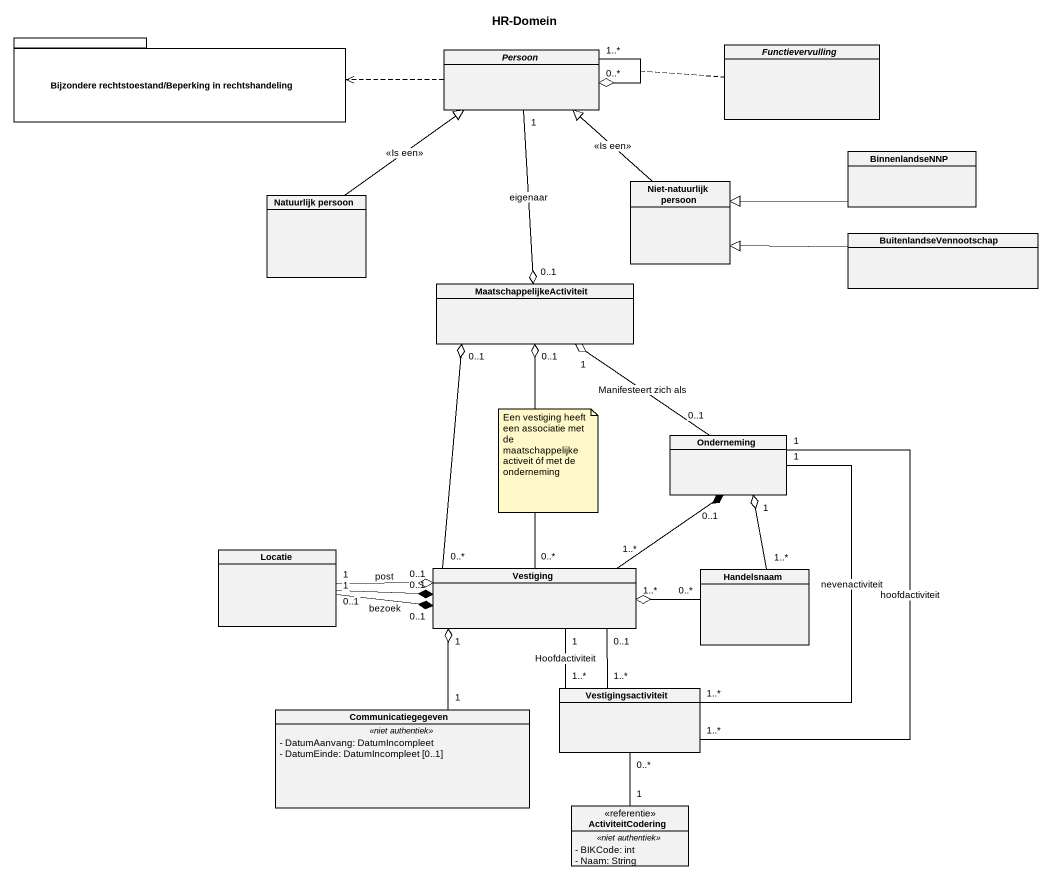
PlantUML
@startuml
title HR-Domein
hide circle
hide empty members
skinparam classAttributeIconSize 0
package "Bijzondere rechtstoestand/Beperking in rechtshandeling" as Bijzondere_rechtstoestand {
}
abstract class Persoon
abstract class Functievervulling
class BinnenlandseNNP
class "Natuurlijk persoon" as Natuurlijk_persoon
class "Niet-natuurlijk persoon" as Niet_natuurlijk_persoon
class BuitenlandseVennootschap
class MaatschappelijkeActiviteit
class Onderneming
class Locatie
class Vestiging
class Handelsnaam
class Communicatiegegeven {
  .. <<niet authentiek>> ..
  - DatumAanvang: DatumIncompleet
  - DatumEinde: DatumIncompleet [0..1]
}
class Vestigingsactiviteit
class ActiviteitCodering <<referentie>> {
  .. <<niet authentiek>> ..
  - BIKCode: int
  - Naam: String
}
Persoon .left.> Bijzondere_rechtstoestand
Persoon "0..*" o-- "1..*" Persoon
(Persoon, Persoon) .. Functievervulling
Persoon "1" --o "0..1" MaatschappelijkeActiviteit : eigenaar
BinnenlandseNNP -left-|> Niet_natuurlijk_persoon
Natuurlijk_persoon -up-|> Persoon : <<Is een>>
Niet_natuurlijk_persoon -up-|> Persoon : <<Is een>>
BuitenlandseVennootschap -left-|> Niet_natuurlijk_persoon
MaatschappelijkeActiviteit "0..1" o-- "0..*" Vestiging
MaatschappelijkeActiviteit "0..1" o-- "0..*" Vestiging
Onderneming "0..1" -up-o "1" MaatschappelijkeActiviteit : Manifesteert zich als
Onderneming "0..1" *-- "1..*" Vestiging
Onderneming "1" -- "1..*" Vestigingsactiviteit : nevenactiviteit
Onderneming "1" -- "1..*" Vestigingsactiviteit : hoofdactiviteit
Vestiging "0..1" o-left- "1" Locatie : post
Vestiging "0..1" *-left- "0..1" Locatie
Vestiging "0..1" *-left- "1" Locatie : bezoek
Vestiging "1..*" o-right- "0..*" Handelsnaam
Vestiging "0..1" -- "1..*" Vestigingsactiviteit
Vestiging "1" -- "1..*" Vestigingsactiviteit : Hoofdactiviteit
Handelsnaam "1..*" -up-o "1" Onderneming
Communicatiegegeven "1" -up-o "1" Vestiging
Vestigingsactiviteit "0..*" -- "1" ActiviteitCodering
note as N1
  Een vestiging heeft een associatie met de maatschappelijke activeit óf met de onderneming
end note
@enduml
